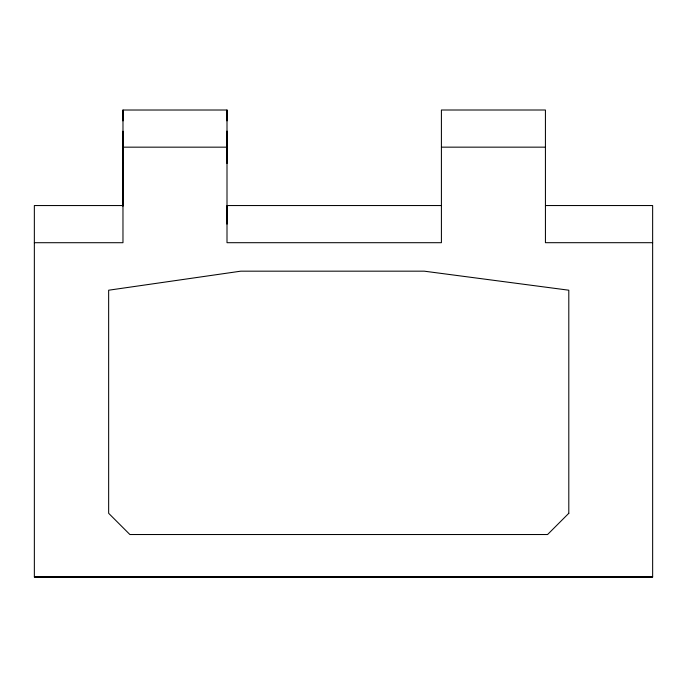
<?xml version="1.0" encoding="UTF-8"?>
<svg xmlns="http://www.w3.org/2000/svg" width="687" height="687" viewBox="0 0 687 687"><rect width="100%" height="100%" fill="white"/><g stroke="black" fill="none" stroke-linecap="round" stroke-linejoin="round"><path stroke-width="1.03" d="M122.982 120.903L122.982 110.023L227.002 110.014L227.002 242.7L441.415 242.7L441.406 110.006L545.426 110.006L545.435 242.691L652.641 242.691M227.002 162.544L227.002 163.094L227.002 131.243L227.002 131.792M227.002 224.125L227.002 205.55L441.415 205.542M227.002 120.895L227.002 110.014M122.982 147.164L227.002 147.164M441.415 147.155L545.435 147.155M122.982 205.55L34.35 205.55L34.359 576.994L652.65 576.986L652.641 205.542L545.435 205.542M34.35 242.709L122.973 242.709L122.982 131.243L122.982 131.792M34.359 576.994L652.65 576.977M122.982 110.023L122.982 206.212M122.982 162.544L122.982 163.094M568.802 513.292L547.573 534.529L129.886 534.529L108.658 513.301L108.649 290.215L240.751 271.176L424.214 271.167L568.802 290.206L568.802 513.301"/></g></svg>
